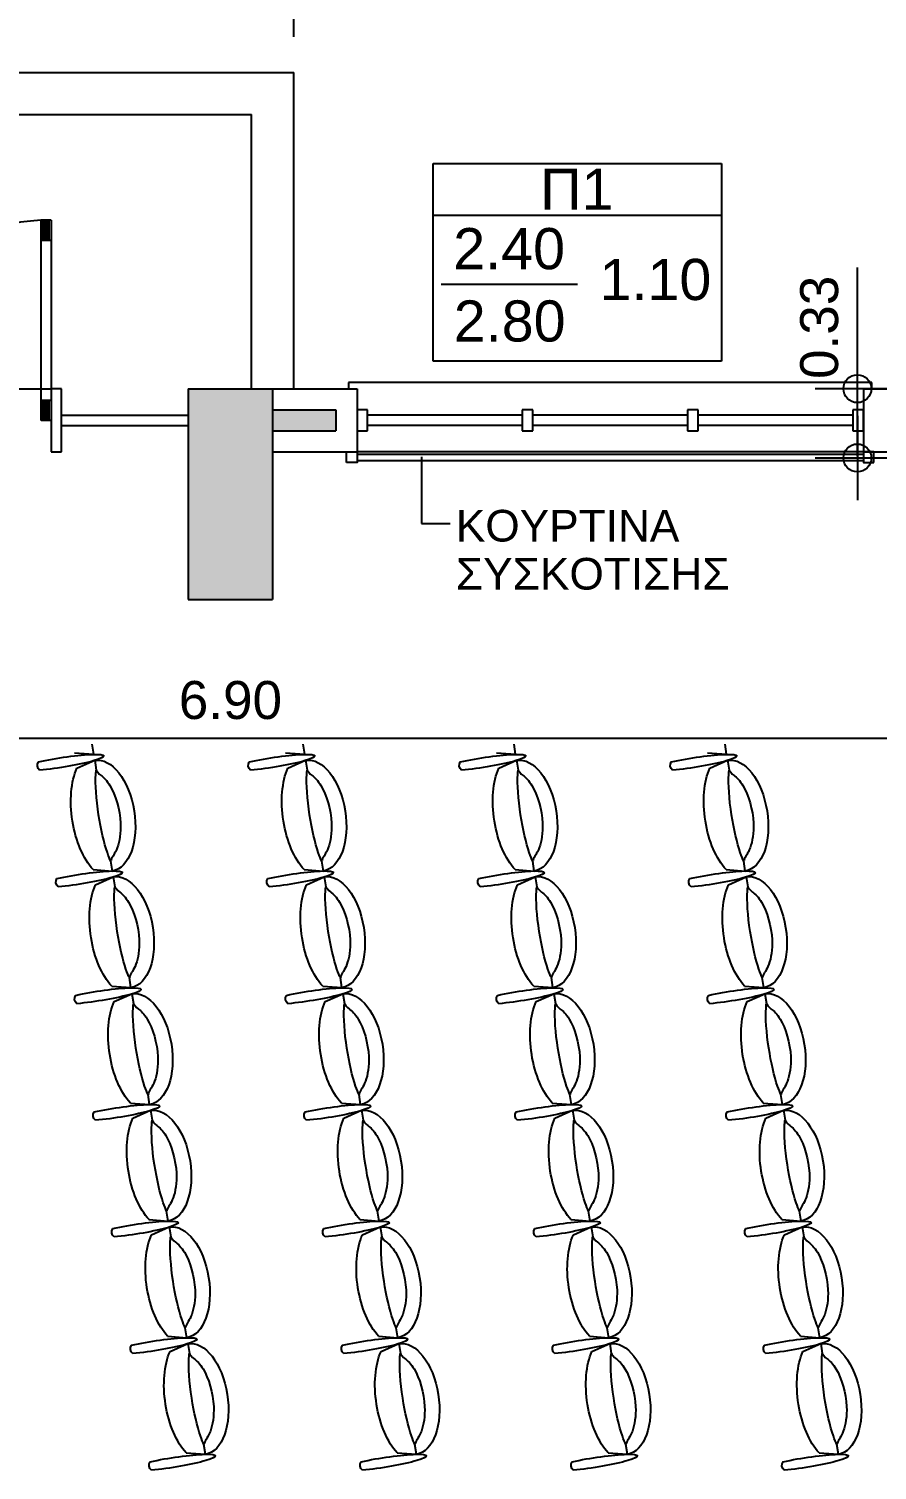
# Model space of a CAD drawing. Header units: metres. Extents: x -11 to 85, y -301 to 135.
# Drawn here: x 24.92 to 28.94, y 39.42 to 46.25 of the extents above; entities that cross this region are included whole.
import ezdxf

# ---------------------------------------------------------------- set-up
doc = ezdxf.new("R2010")
doc.units = ezdxf.units.M
doc.header["$LTSCALE"] = 0.036
doc.header["$PDMODE"] = 2
for name, color, linetype in [('arxitek corofos', 252, 'Continuous'), ('DIMBLK', 252, 'Continuous'), ('Epipla', 252, 'Continuous'), ('Parathira', 252, 'Continuous')]:
    doc.layers.add(name, color=color, linetype=linetype)
doc.styles.add('COMU-N', font='arial.ttf')
doc.styles.get("Standard").update_dxf_attribs({"font": 'arial.ttf'})
doc.dimstyles.new('CADWDOT', dxfattribs={"dimscale": 0.1, "dimtxt": 1.8, "dimasz": 0.08, "dimexe": 2, "dimexo": 0, "dimgap": 0.09, "dimtad": 0, "dimrnd": 0.001, "dimzin": 0, "dimdsep": 46, "dimtxsty": 'Standard', "dimblk1": 'ARTDIM', "dimblk2": 'ARTDIM', "dimsah": 1, "dimcen": 0.09, "dimdle": 0.05, "dimse1": 1, "dimse2": 1, "dimadec": 0, "dimazin": 0, "dimtfac": 1, "dimtmove": 0, "dimatfit": 3, "dimldrblk": 'ARTDIM', "dimfxl": 2, "dimtvp": 0.9999, "dimtolj": 1, "dimtzin": 0, "dimarcsym": 0})

# ---------------------------------------------------------------- blocks, each defined once
blk = doc.blocks.new('A$C52D13D70')
at = {"layer": 'Parathira'}
for p, q in [((-0.33, 0.04), (-0.33, -2.44)), ((-0.3, 0.04), (-0.33, 0.04)), ((-0.1, 0), (-0.2, 0)), ((-0.2, 0), (-0.2, -0.05)), ((-0.1, -0.05), (-0.1, 0)), ((0, 0), (0, -2.4)), ((-0.2, -0.05), (-0.1, -0.05)), ((-0.175, -0.05), (-0.175, -0.7833)), ((-0.125, -0.05), (-0.125, -0.7833)), ((-0.1, -0.7833), (-0.2, -0.7833)), ((-0.2, -0.7833), (-0.2, -0.8333)), ((-0.1, -0.8333), (-0.1, -0.7833)), ((-0.2, -0.8333), (-0.1, -0.8333)), ((-0.175, -0.8333), (-0.175, -1.5667)), ((-0.125, -0.8333), (-0.125, -1.5667)), ((-0.1, -1.5667), (-0.2, -1.5667)), ((-0.2, -1.5667), (-0.2, -1.6167)), ((-0.1, -1.6167), (-0.1, -1.5667)), ((-0.2, -1.6167), (-0.1, -1.6167)), ((-0.175, -1.6167), (-0.175, -2.35)), ((-0.125, -1.6167), (-0.125, -2.35)), ((-0.1, -2.35), (-0.2, -2.35)), ((-0.2, -2.35), (-0.2, -2.4)), ((-0.1, -2.4), (-0.1, -2.35)), ((-0.33, -2.44), (-0.3, -2.44)), ((-0.2, -2.4), (-0.1, -2.4))]:
    blk.add_line(p, q, dxfattribs=at)
blk = doc.blocks.new('ARTDIM')
at = {"layer": 'DIMBLK'}
for p, q in [((0, -24.9975), (0, 24.9975)), ((-24.9975, 0), (24.9975, 0))]:
    blk.add_line(p, q, dxfattribs=at)
blk.add_circle((0, 0), 8.25, dxfattribs=at)
blk = doc.blocks.new('*D418')
at = {"layer": 'arxitek corofos', "color": 0, "lineweight": -2}
blk.add_line((22.4317, 42.89), (29.3157, 42.89), dxfattribs=at)
at = {"layer": 'Defpoints', "color": 0, "transparency": 16777216}
for p in [(22.4237, 43.5474), (29.3237, 43.5474), (29.3237, 42.89)]:
    blk.add_point(p, dxfattribs=at)
at = {"layer": 'arxitek corofos', "color": 0, "lineweight": -2, "xscale": 0.008, "yscale": 0.008, "zscale": 0.008, "rotation": 180}
blk.add_blockref('ARTDIM', (22.4237, 42.89), dxfattribs=at)
at = {"layer": 'arxitek corofos', "color": 0, "lineweight": -2, "xscale": 0.008, "yscale": 0.008, "zscale": 0.008}
blk.add_blockref('ARTDIM', (29.3237, 42.89), dxfattribs=at)
at = {"layer": 'arxitek corofos', "color": 0, "insert": (25.8737, 43.07), "char_height": 0.18, "attachment_point": 5}
blk.add_mtext('\\A1;6.90', dxfattribs=at)
blk = doc.blocks.new('*D438')
at = {"layer": 'arxitek corofos', "color": 0, "lineweight": -2}
for p, q in [((28.8454, 44.5474), (28.8454, 45.1219)), ((28.8454, 44.2271), (28.8454, 44.5394))]:
    blk.add_line(p, q, dxfattribs=at)
at = {"layer": 'Defpoints', "color": 0, "transparency": 16777216}
for p in [(26.0737, 44.5474), (28.8454, 44.5474), (26.0737, 44.2191)]:
    blk.add_point(p, dxfattribs=at)
at = {"layer": 'arxitek corofos', "color": 0, "lineweight": -2, "xscale": 0.008, "yscale": 0.008, "zscale": 0.008}
for p, rotation in [((28.8454, 44.5474), 90), ((28.8454, 44.2191), 270)]:
    blk.add_blockref('ARTDIM', p, dxfattribs=dict(at, rotation=rotation))
at = {"layer": 'arxitek corofos', "color": 0, "insert": (28.6654, 44.8386), "char_height": 0.18, "attachment_point": 5, "rotation": 90}
blk.add_mtext('\\A1;0.33', dxfattribs=at)
blk = doc.blocks.new('A$C4C174ED7')
at = {"layer": 'Epipla'}
for p, q in [((5.6743, 3.0497), (5.7655, 3.0566)), ((5.7655, 3.0566), (5.758, 3.0092)), ((6.6743, 3.0497), (6.7655, 3.0566)), ((6.7655, 3.0566), (6.758, 3.0092)), ((7.6743, 3.0497), (7.7655, 3.0566)), ((7.7655, 3.0566), (7.758, 3.0092)), ((8.6743, 3.0497), (8.7655, 3.0566)), ((8.7655, 3.0566), (8.758, 3.0092)), ((5.5976, 2.569), (5.6817, 2.5313)), ((5.6817, 2.5313), (5.6892, 2.5782)), ((6.5976, 2.569), (6.6817, 2.5313)), ((6.6817, 2.5313), (6.6892, 2.5782)), ((7.5976, 2.569), (7.6817, 2.5313)), ((7.6817, 2.5313), (7.6892, 2.5782)), ((8.5976, 2.569), (8.6817, 2.5313)), ((8.6817, 2.5313), (8.6892, 2.5782)), ((5.5861, 2.4967), (5.6773, 2.5036)), ((5.6773, 2.5036), (5.6697, 2.4562)), ((6.5861, 2.4967), (6.6773, 2.5036)), ((6.6773, 2.5036), (6.6697, 2.4562)), ((7.5861, 2.4967), (7.6773, 2.5036)), ((7.6773, 2.5036), (7.6697, 2.4562)), ((8.5861, 2.4967), (8.6773, 2.5036)), ((8.6773, 2.5036), (8.6697, 2.4562)), ((5.5094, 2.016), (5.5935, 1.9783)), ((5.5935, 1.9783), (5.601, 2.0252)), ((6.5094, 2.016), (6.5935, 1.9783)), ((6.5935, 1.9783), (6.601, 2.0252)), ((7.5094, 2.016), (7.5935, 1.9783)), ((7.5935, 1.9783), (7.601, 2.0252)), ((8.5094, 2.016), (8.5935, 1.9783)), ((8.5935, 1.9783), (8.601, 2.0252)), ((5.4978, 1.9437), (5.5891, 1.9506)), ((5.5891, 1.9506), (5.5815, 1.9032)), ((6.4978, 1.9437), (6.5891, 1.9506)), ((6.5891, 1.9506), (6.5815, 1.9032)), ((7.4978, 1.9437), (7.5891, 1.9506)), ((7.5891, 1.9506), (7.5815, 1.9032)), ((8.4978, 1.9437), (8.5891, 1.9506)), ((8.5891, 1.9506), (8.5815, 1.9032)), ((5.4211, 1.463), (5.5053, 1.4253)), ((5.5053, 1.4253), (5.5127, 1.4722)), ((6.4211, 1.463), (6.5053, 1.4253)), ((6.5053, 1.4253), (6.5127, 1.4722)), ((7.4211, 1.463), (7.5053, 1.4253)), ((7.5053, 1.4253), (7.5127, 1.4722)), ((8.4211, 1.463), (8.5053, 1.4253)), ((8.5053, 1.4253), (8.5127, 1.4722)), ((5.4096, 1.3906), (5.5009, 1.3976)), ((5.5009, 1.3976), (5.4933, 1.3502)), ((6.4096, 1.3906), (6.5009, 1.3976)), ((6.5009, 1.3976), (6.4933, 1.3502)), ((7.4096, 1.3906), (7.5009, 1.3976)), ((7.5009, 1.3976), (7.4933, 1.3502)), ((8.4096, 1.3906), (8.5009, 1.3976)), ((8.5009, 1.3976), (8.4933, 1.3502)), ((5.3329, 0.91), (5.417, 0.8723)), ((5.417, 0.8723), (5.4245, 0.9192)), ((6.3329, 0.91), (6.417, 0.8723)), ((6.417, 0.8723), (6.4245, 0.9192)), ((7.3329, 0.91), (7.417, 0.8723)), ((7.417, 0.8723), (7.4245, 0.9192)), ((8.3329, 0.91), (8.417, 0.8723)), ((8.417, 0.8723), (8.4245, 0.9192)), ((5.3212, 0.8366), (5.4124, 0.8435)), ((5.4124, 0.8435), (5.4049, 0.7961)), ((6.3212, 0.8366), (6.4124, 0.8435)), ((6.4124, 0.8435), (6.4049, 0.7961)), ((7.3212, 0.8366), (7.4124, 0.8435)), ((7.4124, 0.8435), (7.4049, 0.7961)), ((8.3212, 0.8366), (8.4124, 0.8435)), ((8.4124, 0.8435), (8.4049, 0.7961)), ((5.2445, 0.3559), (5.3286, 0.3182)), ((5.3286, 0.3182), (5.3361, 0.3651)), ((6.2445, 0.3559), (6.3286, 0.3182)), ((6.3286, 0.3182), (6.3361, 0.3651)), ((7.2445, 0.3559), (7.3286, 0.3182)), ((7.3286, 0.3182), (7.3361, 0.3651)), ((8.2445, 0.3559), (8.3286, 0.3182)), ((8.3286, 0.3182), (8.3361, 0.3651)), ((5.233, 0.2836), (5.3242, 0.2905)), ((5.3242, 0.2905), (5.3166, 0.2431)), ((6.233, 0.2836), (6.3242, 0.2905)), ((6.3242, 0.2905), (6.3166, 0.2431)), ((7.233, 0.2836), (7.3242, 0.2905)), ((7.3242, 0.2905), (7.3166, 0.2431)), ((8.233, 0.2836), (8.3242, 0.2905)), ((8.3242, 0.2905), (8.3166, 0.2431)), ((5.1563, -0.1971), (5.2404, -0.2348)), ((5.2404, -0.2348), (5.2479, -0.1879)), ((6.1563, -0.1971), (6.2404, -0.2348)), ((6.2404, -0.2348), (6.2479, -0.1879)), ((7.1563, -0.1971), (7.2404, -0.2348)), ((7.2404, -0.2348), (7.2479, -0.1879)), ((8.1563, -0.1971), (8.2404, -0.2348)), ((8.2404, -0.2348), (8.2479, -0.1879)), ((5.1446, -0.2705), (5.2358, -0.2636)), ((5.2358, -0.2636), (5.2282, -0.311)), ((6.1446, -0.2705), (6.2358, -0.2636)), ((6.2358, -0.2636), (6.2282, -0.311)), ((7.1446, -0.2705), (7.2358, -0.2636)), ((7.2358, -0.2636), (7.2282, -0.311)), ((8.1446, -0.2705), (8.2358, -0.2636)), ((8.2358, -0.2636), (8.2282, -0.311))]:
    blk.add_line(p, q, dxfattribs=at)
for points in [[(5.5091, 3.1317, 0.397593), (5.503, 3.0922)], [(6.5091, 3.1317, 0.397593), (6.503, 3.0922)], [(7.5091, 3.1317, 0.397593), (7.503, 3.0922)], [(8.5091, 3.1317, 0.397593), (8.503, 3.0922)], [(5.4209, 2.5787, 0.397593), (5.4147, 2.5392)], [(6.4209, 2.5787, 0.397593), (6.4147, 2.5392)], [(7.4209, 2.5787, 0.397593), (7.4147, 2.5392)], [(8.4209, 2.5787, 0.397593), (8.4147, 2.5392)], [(5.3327, 2.0257, 0.397593), (5.3265, 1.9862)], [(6.3327, 2.0257, 0.397593), (6.3265, 1.9862)], [(7.3327, 2.0257, 0.397593), (7.3265, 1.9862)], [(8.3327, 2.0257, 0.397593), (8.3265, 1.9862)], [(5.2444, 1.4727, 0.397593), (5.2383, 1.4331)], [(6.2444, 1.4727, 0.397593), (6.2383, 1.4331)], [(7.2444, 1.4727, 0.397593), (7.2383, 1.4331)], [(8.2444, 1.4727, 0.397593), (8.2383, 1.4331)], [(5.1562, 0.9197, 0.397593), (5.15, 0.8801)], [(6.1562, 0.9197, 0.397593), (6.15, 0.8801)], [(7.1562, 0.9197, 0.397593), (7.15, 0.8801)], [(8.1562, 0.9197, 0.397593), (8.15, 0.8801)], [(5.0678, 0.3656, 0.397593), (5.0616, 0.326)], [(6.0678, 0.3656, 0.397593), (6.0616, 0.326)], [(7.0678, 0.3656, 0.397593), (7.0616, 0.326)], [(8.0678, 0.3656, 0.397593), (8.0616, 0.326)], [(4.9796, -0.1874, 0.397593), (4.9734, -0.227)], [(5.9796, -0.1874, 0.397593), (5.9734, -0.227)], [(6.9796, -0.1874, 0.397593), (6.9734, -0.227)], [(7.9796, -0.1874, 0.397593), (7.9734, -0.227)]]:
    blk.add_lwpolyline(points, format="xyb", dxfattribs=at)
for centre, major_axis, ratio, start_param, end_param in [((5.6101, 3.0956), (-0.2028, 0.0318), 0.113529, 1.031877, 5.251545), ((6.6101, 3.0956), (-0.2028, 0.0318), 0.113529, 1.031877, 5.251545), ((7.6101, 3.0956), (-0.2028, 0.0318), 0.113529, 1.031877, 5.251545), ((8.6101, 3.0956), (-0.2028, 0.0318), 0.113529, 1.031877, 5.251545), ((5.7236, 2.794), (0.0463, 0.2995), 0.493003, 0.628379, 2.49343), ((5.7236, 2.794), (0.0419, 0.2627), 0.552275, 3.141593, 6.283185), ((6.7236, 2.794), (0.0463, 0.2995), 0.493003, 0.628379, 2.49343), ((6.7236, 2.794), (0.0419, 0.2627), 0.552275, 3.141593, 6.283185), ((7.7236, 2.794), (0.0463, 0.2995), 0.493003, 0.628379, 2.49343), ((7.7236, 2.794), (0.0419, 0.2627), 0.552275, 3.141593, 6.283185), ((8.7236, 2.794), (0.0463, 0.2995), 0.493003, 0.628379, 2.49343), ((8.7236, 2.794), (0.0419, 0.2627), 0.552275, 3.141593, 6.283185), ((5.5219, 2.5426), (-0.2028, 0.0318), 0.113529, 1.031877, 5.251545), ((6.5219, 2.5426), (-0.2028, 0.0318), 0.113529, 1.031877, 5.251545), ((7.5219, 2.5426), (-0.2028, 0.0318), 0.113529, 1.031877, 5.251545), ((8.5219, 2.5426), (-0.2028, 0.0318), 0.113529, 1.031877, 5.251545), ((5.6354, 2.241), (0.0463, 0.2995), 0.493003, 0.628379, 2.49343), ((5.6354, 2.241), (0.0419, 0.2627), 0.552275, 3.141593, 6.283185), ((6.6354, 2.241), (0.0463, 0.2995), 0.493003, 0.628379, 2.49343), ((6.6354, 2.241), (0.0419, 0.2627), 0.552275, 3.141593, 6.283185), ((7.6354, 2.241), (0.0463, 0.2995), 0.493003, 0.628379, 2.49343), ((7.6354, 2.241), (0.0419, 0.2627), 0.552275, 3.141593, 6.283185), ((8.6354, 2.241), (0.0463, 0.2995), 0.493003, 0.628379, 2.49343), ((8.6354, 2.241), (0.0419, 0.2627), 0.552275, 3.141593, 6.283185), ((5.4337, 1.9896), (-0.2028, 0.0318), 0.113529, 1.031877, 5.251545), ((6.4337, 1.9896), (-0.2028, 0.0318), 0.113529, 1.031877, 5.251545), ((7.4337, 1.9896), (-0.2028, 0.0318), 0.113529, 1.031877, 5.251545), ((8.4337, 1.9896), (-0.2028, 0.0318), 0.113529, 1.031877, 5.251545), ((5.5472, 1.6879), (0.0463, 0.2995), 0.493003, 0.628379, 2.49343), ((5.5472, 1.6879), (0.0419, 0.2627), 0.552275, 3.141593, 6.283185), ((6.5472, 1.6879), (0.0463, 0.2995), 0.493003, 0.628379, 2.49343), ((6.5472, 1.6879), (0.0419, 0.2627), 0.552275, 3.141593, 6.283185), ((7.5472, 1.6879), (0.0463, 0.2995), 0.493003, 0.628379, 2.49343), ((7.5472, 1.6879), (0.0419, 0.2627), 0.552275, 3.141593, 6.283185), ((8.5472, 1.6879), (0.0463, 0.2995), 0.493003, 0.628379, 2.49343), ((8.5472, 1.6879), (0.0419, 0.2627), 0.552275, 3.141593, 6.283185), ((5.3454, 1.4366), (-0.2028, 0.0318), 0.113529, 1.031877, 5.251545), ((6.3454, 1.4366), (-0.2028, 0.0318), 0.113529, 1.031877, 5.251545), ((7.3454, 1.4366), (-0.2028, 0.0318), 0.113529, 1.031877, 5.251545), ((8.3454, 1.4366), (-0.2028, 0.0318), 0.113529, 1.031877, 5.251545), ((5.4589, 1.1349), (0.0463, 0.2995), 0.493003, 0.628379, 2.49343), ((5.4589, 1.1349), (0.0419, 0.2627), 0.552275, 3.141593, 6.283185), ((6.4589, 1.1349), (0.0463, 0.2995), 0.493003, 0.628379, 2.49343), ((6.4589, 1.1349), (0.0419, 0.2627), 0.552275, 3.141593, 6.283185), ((7.4589, 1.1349), (0.0463, 0.2995), 0.493003, 0.628379, 2.49343), ((7.4589, 1.1349), (0.0419, 0.2627), 0.552275, 3.141593, 6.283185), ((8.4589, 1.1349), (0.0463, 0.2995), 0.493003, 0.628379, 2.49343), ((8.4589, 1.1349), (0.0419, 0.2627), 0.552275, 3.141593, 6.283185), ((5.2572, 0.8836), (-0.2028, 0.0318), 0.113529, 1.031877, 5.251545), ((6.2572, 0.8836), (-0.2028, 0.0318), 0.113529, 1.031877, 5.251545), ((7.2572, 0.8836), (-0.2028, 0.0318), 0.113529, 1.031877, 5.251545), ((8.2572, 0.8836), (-0.2028, 0.0318), 0.113529, 1.031877, 5.251545), ((5.3705, 0.5809), (0.0463, 0.2995), 0.493003, 0.628379, 2.49343), ((5.3705, 0.5809), (0.0419, 0.2627), 0.552275, 3.141593, 6.283185), ((6.3705, 0.5809), (0.0463, 0.2995), 0.493003, 0.628379, 2.49343), ((6.3705, 0.5809), (0.0419, 0.2627), 0.552275, 3.141593, 6.283185), ((7.3705, 0.5809), (0.0463, 0.2995), 0.493003, 0.628379, 2.49343), ((7.3705, 0.5809), (0.0419, 0.2627), 0.552275, 3.141593, 6.283185), ((8.3705, 0.5809), (0.0463, 0.2995), 0.493003, 0.628379, 2.49343), ((8.3705, 0.5809), (0.0419, 0.2627), 0.552275, 3.141593, 6.283185), ((5.1688, 0.3295), (-0.2028, 0.0318), 0.113529, 1.031877, 5.251545), ((6.1688, 0.3295), (-0.2028, 0.0318), 0.113529, 1.031877, 5.251545), ((7.1688, 0.3295), (-0.2028, 0.0318), 0.113529, 1.031877, 5.251545), ((8.1688, 0.3295), (-0.2028, 0.0318), 0.113529, 1.031877, 5.251545), ((5.2823, 0.0278), (0.0463, 0.2995), 0.493003, 0.628379, 2.49343), ((5.2823, 0.0278), (0.0419, 0.2627), 0.552275, 3.141593, 6.283185), ((6.2823, 0.0278), (0.0463, 0.2995), 0.493003, 0.628379, 2.49343), ((6.2823, 0.0278), (0.0419, 0.2627), 0.552275, 3.141593, 6.283185), ((7.2823, 0.0278), (0.0463, 0.2995), 0.493003, 0.628379, 2.49343), ((7.2823, 0.0278), (0.0419, 0.2627), 0.552275, 3.141593, 6.283185), ((8.2823, 0.0278), (0.0463, 0.2995), 0.493003, 0.628379, 2.49343), ((8.2823, 0.0278), (0.0419, 0.2627), 0.552275, 3.141593, 6.283185), ((5.0806, -0.2235), (-0.2028, 0.0318), 0.113529, 1.031877, 5.251545), ((6.0806, -0.2235), (-0.2028, 0.0318), 0.113529, 1.031877, 5.251545), ((7.0806, -0.2235), (-0.2028, 0.0318), 0.113529, 1.031877, 5.251545), ((8.0806, -0.2235), (-0.2028, 0.0318), 0.113529, 1.031877, 5.251545)]:
    blk.add_ellipse(centre, major_axis=major_axis, ratio=ratio, start_param=start_param, end_param=end_param, dxfattribs=at)
for points, knots in [([(5.758, 3.0092), (5.7534, 3.0001), (5.7475, 2.9863), (5.7265, 2.9247), (5.7108, 2.8576), (5.689, 2.7162), (5.6843, 2.6421), (5.6876, 2.5911), (5.6884, 2.5841), (5.6893, 2.5786)], [0.506584, 0.506584, 0.506584, 0.506584, 0.805592, 0.805592, 1.599086, 1.599086, 2.473163, 2.473163, 2.635992, 2.635992, 2.635992, 2.635992]), ([(5.6893, 2.5786), (5.6893, 2.5786), (5.7003, 2.5961), (5.724, 2.6118), (5.7398, 2.628), (5.7807, 2.6953), (5.8013, 2.7658), (5.8065, 2.8749), (5.7994, 2.9171), (5.778, 2.9756), (5.7659, 2.9858), (5.758, 3.0092), (5.758, 3.0092), (5.758, 3.0092)], [3.141593, 3.141593, 3.141593, 3.141593, 3.601272, 3.601272, 4.06095, 4.06095, 4.924473, 4.924473, 5.526258, 5.526258, 6.140896, 6.140896, 6.283185, 6.283185, 6.283185, 6.283185]), ([(6.758, 3.0092), (6.7534, 3.0001), (6.7475, 2.9863), (6.7265, 2.9247), (6.7108, 2.8576), (6.689, 2.7162), (6.6843, 2.6421), (6.6876, 2.5911), (6.6884, 2.5841), (6.6893, 2.5786)], [0.506584, 0.506584, 0.506584, 0.506584, 0.805592, 0.805592, 1.599086, 1.599086, 2.473163, 2.473163, 2.635992, 2.635992, 2.635992, 2.635992]), ([(6.6893, 2.5786), (6.6893, 2.5786), (6.7003, 2.5961), (6.724, 2.6118), (6.7398, 2.628), (6.7807, 2.6953), (6.8013, 2.7658), (6.8065, 2.8749), (6.7994, 2.9171), (6.778, 2.9756), (6.7659, 2.9858), (6.758, 3.0092), (6.758, 3.0092), (6.758, 3.0092)], [3.141593, 3.141593, 3.141593, 3.141593, 3.601272, 3.601272, 4.06095, 4.06095, 4.924473, 4.924473, 5.526258, 5.526258, 6.140896, 6.140896, 6.283185, 6.283185, 6.283185, 6.283185]), ([(7.758, 3.0092), (7.7534, 3.0001), (7.7475, 2.9863), (7.7265, 2.9247), (7.7108, 2.8576), (7.689, 2.7162), (7.6843, 2.6421), (7.6876, 2.5911), (7.6884, 2.5841), (7.6893, 2.5786)], [0.506584, 0.506584, 0.506584, 0.506584, 0.805592, 0.805592, 1.599086, 1.599086, 2.473163, 2.473163, 2.635992, 2.635992, 2.635992, 2.635992]), ([(7.6893, 2.5786), (7.6893, 2.5786), (7.7003, 2.5961), (7.724, 2.6118), (7.7398, 2.628), (7.7807, 2.6953), (7.8013, 2.7658), (7.8065, 2.8749), (7.7994, 2.9171), (7.778, 2.9756), (7.7659, 2.9858), (7.758, 3.0092), (7.758, 3.0092), (7.758, 3.0092)], [3.141593, 3.141593, 3.141593, 3.141593, 3.601272, 3.601272, 4.06095, 4.06095, 4.924473, 4.924473, 5.526258, 5.526258, 6.140896, 6.140896, 6.283185, 6.283185, 6.283185, 6.283185]), ([(8.758, 3.0092), (8.7534, 3.0001), (8.7475, 2.9863), (8.7265, 2.9247), (8.7108, 2.8576), (8.689, 2.7162), (8.6843, 2.6421), (8.6876, 2.5911), (8.6884, 2.5841), (8.6893, 2.5786)], [0.506584, 0.506584, 0.506584, 0.506584, 0.805592, 0.805592, 1.599086, 1.599086, 2.473163, 2.473163, 2.635992, 2.635992, 2.635992, 2.635992]), ([(8.6893, 2.5786), (8.6893, 2.5786), (8.7003, 2.5961), (8.724, 2.6118), (8.7398, 2.628), (8.7807, 2.6953), (8.8013, 2.7658), (8.8065, 2.8749), (8.7994, 2.9171), (8.778, 2.9756), (8.7659, 2.9858), (8.758, 3.0092), (8.758, 3.0092), (8.758, 3.0092)], [3.141593, 3.141593, 3.141593, 3.141593, 3.601272, 3.601272, 4.06095, 4.06095, 4.924473, 4.924473, 5.526258, 5.526258, 6.140896, 6.140896, 6.283185, 6.283185, 6.283185, 6.283185]), ([(5.6697, 2.4562), (5.6652, 2.4471), (5.6593, 2.4333), (5.6382, 2.3717), (5.6225, 2.3046), (5.6007, 2.1632), (5.596, 2.0891), (5.5994, 2.0381), (5.6002, 2.0311), (5.6011, 2.0256)], [0.506584, 0.506584, 0.506584, 0.506584, 0.805592, 0.805592, 1.599086, 1.599086, 2.473163, 2.473163, 2.635992, 2.635992, 2.635992, 2.635992]), ([(5.6011, 2.0256), (5.6011, 2.0256), (5.6121, 2.0431), (5.6357, 2.0588), (5.6516, 2.075), (5.6925, 2.1422), (5.7131, 2.2128), (5.7183, 2.3219), (5.7111, 2.364), (5.6897, 2.4226), (5.6777, 2.4328), (5.6697, 2.4562), (5.6697, 2.4562), (5.6697, 2.4562)], [3.141593, 3.141593, 3.141593, 3.141593, 3.601272, 3.601272, 4.06095, 4.06095, 4.924473, 4.924473, 5.526258, 5.526258, 6.140896, 6.140896, 6.283185, 6.283185, 6.283185, 6.283185]), ([(6.6697, 2.4562), (6.6652, 2.4471), (6.6593, 2.4333), (6.6382, 2.3717), (6.6225, 2.3046), (6.6007, 2.1632), (6.596, 2.0891), (6.5994, 2.0381), (6.6002, 2.0311), (6.6011, 2.0256)], [0.506584, 0.506584, 0.506584, 0.506584, 0.805592, 0.805592, 1.599086, 1.599086, 2.473163, 2.473163, 2.635992, 2.635992, 2.635992, 2.635992]), ([(6.6011, 2.0256), (6.6011, 2.0256), (6.6121, 2.0431), (6.6357, 2.0588), (6.6516, 2.075), (6.6925, 2.1422), (6.7131, 2.2128), (6.7183, 2.3219), (6.7111, 2.364), (6.6897, 2.4226), (6.6777, 2.4328), (6.6697, 2.4562), (6.6697, 2.4562), (6.6697, 2.4562)], [3.141593, 3.141593, 3.141593, 3.141593, 3.601272, 3.601272, 4.06095, 4.06095, 4.924473, 4.924473, 5.526258, 5.526258, 6.140896, 6.140896, 6.283185, 6.283185, 6.283185, 6.283185]), ([(7.6697, 2.4562), (7.6652, 2.4471), (7.6593, 2.4333), (7.6382, 2.3717), (7.6225, 2.3046), (7.6007, 2.1632), (7.596, 2.0891), (7.5994, 2.0381), (7.6002, 2.0311), (7.6011, 2.0256)], [0.506584, 0.506584, 0.506584, 0.506584, 0.805592, 0.805592, 1.599086, 1.599086, 2.473163, 2.473163, 2.635992, 2.635992, 2.635992, 2.635992]), ([(7.6011, 2.0256), (7.6011, 2.0256), (7.6121, 2.0431), (7.6357, 2.0588), (7.6516, 2.075), (7.6925, 2.1422), (7.7131, 2.2128), (7.7183, 2.3219), (7.7111, 2.364), (7.6897, 2.4226), (7.6777, 2.4328), (7.6697, 2.4562), (7.6697, 2.4562), (7.6697, 2.4562)], [3.141593, 3.141593, 3.141593, 3.141593, 3.601272, 3.601272, 4.06095, 4.06095, 4.924473, 4.924473, 5.526258, 5.526258, 6.140896, 6.140896, 6.283185, 6.283185, 6.283185, 6.283185]), ([(8.6697, 2.4562), (8.6652, 2.4471), (8.6593, 2.4333), (8.6382, 2.3717), (8.6225, 2.3046), (8.6007, 2.1632), (8.596, 2.0891), (8.5994, 2.0381), (8.6002, 2.0311), (8.6011, 2.0256)], [0.506584, 0.506584, 0.506584, 0.506584, 0.805592, 0.805592, 1.599086, 1.599086, 2.473163, 2.473163, 2.635992, 2.635992, 2.635992, 2.635992]), ([(8.6011, 2.0256), (8.6011, 2.0256), (8.6121, 2.0431), (8.6357, 2.0588), (8.6516, 2.075), (8.6925, 2.1422), (8.7131, 2.2128), (8.7183, 2.3219), (8.7111, 2.364), (8.6897, 2.4226), (8.6777, 2.4328), (8.6697, 2.4562), (8.6697, 2.4562), (8.6697, 2.4562)], [3.141593, 3.141593, 3.141593, 3.141593, 3.601272, 3.601272, 4.06095, 4.06095, 4.924473, 4.924473, 5.526258, 5.526258, 6.140896, 6.140896, 6.283185, 6.283185, 6.283185, 6.283185]), ([(5.5815, 1.9032), (5.5769, 1.8941), (5.5711, 1.8803), (5.55, 1.8187), (5.5343, 1.7516), (5.5125, 1.6102), (5.5078, 1.5361), (5.5112, 1.4851), (5.512, 1.4781), (5.5128, 1.4726)], [0.506584, 0.506584, 0.506584, 0.506584, 0.805592, 0.805592, 1.599086, 1.599086, 2.473163, 2.473163, 2.635992, 2.635992, 2.635992, 2.635992]), ([(5.5128, 1.4726), (5.5128, 1.4726), (5.5239, 1.4901), (5.5475, 1.5058), (5.5634, 1.5219), (5.6042, 1.5892), (5.6249, 1.6598), (5.6301, 1.7689), (5.6229, 1.811), (5.6015, 1.8696), (5.5894, 1.8798), (5.5815, 1.9032), (5.5815, 1.9032), (5.5815, 1.9032)], [3.141593, 3.141593, 3.141593, 3.141593, 3.601272, 3.601272, 4.06095, 4.06095, 4.924473, 4.924473, 5.526258, 5.526258, 6.140896, 6.140896, 6.283185, 6.283185, 6.283185, 6.283185]), ([(6.5815, 1.9032), (6.5769, 1.8941), (6.5711, 1.8803), (6.55, 1.8187), (6.5343, 1.7516), (6.5125, 1.6102), (6.5078, 1.5361), (6.5112, 1.4851), (6.512, 1.4781), (6.5128, 1.4726)], [0.506584, 0.506584, 0.506584, 0.506584, 0.805592, 0.805592, 1.599086, 1.599086, 2.473163, 2.473163, 2.635992, 2.635992, 2.635992, 2.635992]), ([(6.5128, 1.4726), (6.5128, 1.4726), (6.5239, 1.4901), (6.5475, 1.5058), (6.5634, 1.5219), (6.6042, 1.5892), (6.6249, 1.6598), (6.6301, 1.7689), (6.6229, 1.811), (6.6015, 1.8696), (6.5894, 1.8798), (6.5815, 1.9032), (6.5815, 1.9032), (6.5815, 1.9032)], [3.141593, 3.141593, 3.141593, 3.141593, 3.601272, 3.601272, 4.06095, 4.06095, 4.924473, 4.924473, 5.526258, 5.526258, 6.140896, 6.140896, 6.283185, 6.283185, 6.283185, 6.283185]), ([(7.5815, 1.9032), (7.5769, 1.8941), (7.5711, 1.8803), (7.55, 1.8187), (7.5343, 1.7516), (7.5125, 1.6102), (7.5078, 1.5361), (7.5112, 1.4851), (7.512, 1.4781), (7.5128, 1.4726)], [0.506584, 0.506584, 0.506584, 0.506584, 0.805592, 0.805592, 1.599086, 1.599086, 2.473163, 2.473163, 2.635992, 2.635992, 2.635992, 2.635992]), ([(7.5128, 1.4726), (7.5128, 1.4726), (7.5239, 1.4901), (7.5475, 1.5058), (7.5634, 1.5219), (7.6042, 1.5892), (7.6249, 1.6598), (7.6301, 1.7689), (7.6229, 1.811), (7.6015, 1.8696), (7.5894, 1.8798), (7.5815, 1.9032), (7.5815, 1.9032), (7.5815, 1.9032)], [3.141593, 3.141593, 3.141593, 3.141593, 3.601272, 3.601272, 4.06095, 4.06095, 4.924473, 4.924473, 5.526258, 5.526258, 6.140896, 6.140896, 6.283185, 6.283185, 6.283185, 6.283185]), ([(8.5815, 1.9032), (8.5769, 1.8941), (8.5711, 1.8803), (8.55, 1.8187), (8.5343, 1.7516), (8.5125, 1.6102), (8.5078, 1.5361), (8.5112, 1.4851), (8.512, 1.4781), (8.5128, 1.4726)], [0.506584, 0.506584, 0.506584, 0.506584, 0.805592, 0.805592, 1.599086, 1.599086, 2.473163, 2.473163, 2.635992, 2.635992, 2.635992, 2.635992]), ([(8.5128, 1.4726), (8.5128, 1.4726), (8.5239, 1.4901), (8.5475, 1.5058), (8.5634, 1.5219), (8.6042, 1.5892), (8.6249, 1.6598), (8.6301, 1.7689), (8.6229, 1.811), (8.6015, 1.8696), (8.5894, 1.8798), (8.5815, 1.9032), (8.5815, 1.9032), (8.5815, 1.9032)], [3.141593, 3.141593, 3.141593, 3.141593, 3.601272, 3.601272, 4.06095, 4.06095, 4.924473, 4.924473, 5.526258, 5.526258, 6.140896, 6.140896, 6.283185, 6.283185, 6.283185, 6.283185]), ([(5.4933, 1.3502), (5.4887, 1.3411), (5.4828, 1.3273), (5.4618, 1.2657), (5.4461, 1.1985), (5.4243, 1.0572), (5.4196, 0.9831), (5.4229, 0.9321), (5.4237, 0.9251), (5.4246, 0.9196)], [0.506584, 0.506584, 0.506584, 0.506584, 0.805592, 0.805592, 1.599086, 1.599086, 2.473163, 2.473163, 2.635992, 2.635992, 2.635992, 2.635992]), ([(5.4246, 0.9196), (5.4246, 0.9196), (5.4356, 0.937), (5.4593, 0.9528), (5.4751, 0.9689), (5.516, 1.0362), (5.5366, 1.1068), (5.5418, 1.2159), (5.5347, 1.258), (5.5133, 1.3166), (5.5012, 1.3268), (5.4933, 1.3502), (5.4933, 1.3502), (5.4933, 1.3502)], [3.141593, 3.141593, 3.141593, 3.141593, 3.601272, 3.601272, 4.06095, 4.06095, 4.924473, 4.924473, 5.526258, 5.526258, 6.140896, 6.140896, 6.283185, 6.283185, 6.283185, 6.283185]), ([(6.4933, 1.3502), (6.4887, 1.3411), (6.4828, 1.3273), (6.4618, 1.2657), (6.4461, 1.1985), (6.4243, 1.0572), (6.4196, 0.9831), (6.4229, 0.9321), (6.4237, 0.9251), (6.4246, 0.9196)], [0.506584, 0.506584, 0.506584, 0.506584, 0.805592, 0.805592, 1.599086, 1.599086, 2.473163, 2.473163, 2.635992, 2.635992, 2.635992, 2.635992]), ([(6.4246, 0.9196), (6.4246, 0.9196), (6.4356, 0.937), (6.4593, 0.9528), (6.4751, 0.9689), (6.516, 1.0362), (6.5366, 1.1068), (6.5418, 1.2159), (6.5347, 1.258), (6.5133, 1.3166), (6.5012, 1.3268), (6.4933, 1.3502), (6.4933, 1.3502), (6.4933, 1.3502)], [3.141593, 3.141593, 3.141593, 3.141593, 3.601272, 3.601272, 4.06095, 4.06095, 4.924473, 4.924473, 5.526258, 5.526258, 6.140896, 6.140896, 6.283185, 6.283185, 6.283185, 6.283185]), ([(7.4933, 1.3502), (7.4887, 1.3411), (7.4828, 1.3273), (7.4618, 1.2657), (7.4461, 1.1985), (7.4243, 1.0572), (7.4196, 0.9831), (7.4229, 0.9321), (7.4237, 0.9251), (7.4246, 0.9196)], [0.506584, 0.506584, 0.506584, 0.506584, 0.805592, 0.805592, 1.599086, 1.599086, 2.473163, 2.473163, 2.635992, 2.635992, 2.635992, 2.635992]), ([(7.4246, 0.9196), (7.4246, 0.9196), (7.4356, 0.937), (7.4593, 0.9528), (7.4751, 0.9689), (7.516, 1.0362), (7.5366, 1.1068), (7.5418, 1.2159), (7.5347, 1.258), (7.5133, 1.3166), (7.5012, 1.3268), (7.4933, 1.3502), (7.4933, 1.3502), (7.4933, 1.3502)], [3.141593, 3.141593, 3.141593, 3.141593, 3.601272, 3.601272, 4.06095, 4.06095, 4.924473, 4.924473, 5.526258, 5.526258, 6.140896, 6.140896, 6.283185, 6.283185, 6.283185, 6.283185]), ([(8.4933, 1.3502), (8.4887, 1.3411), (8.4828, 1.3273), (8.4618, 1.2657), (8.4461, 1.1985), (8.4243, 1.0572), (8.4196, 0.9831), (8.4229, 0.9321), (8.4237, 0.9251), (8.4246, 0.9196)], [0.506584, 0.506584, 0.506584, 0.506584, 0.805592, 0.805592, 1.599086, 1.599086, 2.473163, 2.473163, 2.635992, 2.635992, 2.635992, 2.635992]), ([(8.4246, 0.9196), (8.4246, 0.9196), (8.4356, 0.937), (8.4593, 0.9528), (8.4751, 0.9689), (8.516, 1.0362), (8.5366, 1.1068), (8.5418, 1.2159), (8.5347, 1.258), (8.5133, 1.3166), (8.5012, 1.3268), (8.4933, 1.3502), (8.4933, 1.3502), (8.4933, 1.3502)], [3.141593, 3.141593, 3.141593, 3.141593, 3.601272, 3.601272, 4.06095, 4.06095, 4.924473, 4.924473, 5.526258, 5.526258, 6.140896, 6.140896, 6.283185, 6.283185, 6.283185, 6.283185]), ([(5.4049, 0.7961), (5.4003, 0.787), (5.3944, 0.7732), (5.3734, 0.7116), (5.3577, 0.6445), (5.3359, 0.5031), (5.3312, 0.429), (5.3345, 0.378), (5.3353, 0.371), (5.3362, 0.3655)], [0.506584, 0.506584, 0.506584, 0.506584, 0.805592, 0.805592, 1.599086, 1.599086, 2.473163, 2.473163, 2.635992, 2.635992, 2.635992, 2.635992]), ([(5.3362, 0.3655), (5.3362, 0.3655), (5.3472, 0.383), (5.3709, 0.3987), (5.3867, 0.4149), (5.4276, 0.4821), (5.4482, 0.5527), (5.4534, 0.6618), (5.4463, 0.7039), (5.4249, 0.7625), (5.4128, 0.7727), (5.4049, 0.7961), (5.4049, 0.7961), (5.4049, 0.7961)], [3.141593, 3.141593, 3.141593, 3.141593, 3.601272, 3.601272, 4.06095, 4.06095, 4.924473, 4.924473, 5.526258, 5.526258, 6.140896, 6.140896, 6.283185, 6.283185, 6.283185, 6.283185]), ([(6.4049, 0.7961), (6.4003, 0.787), (6.3944, 0.7732), (6.3734, 0.7116), (6.3577, 0.6445), (6.3359, 0.5031), (6.3312, 0.429), (6.3345, 0.378), (6.3353, 0.371), (6.3362, 0.3655)], [0.506584, 0.506584, 0.506584, 0.506584, 0.805592, 0.805592, 1.599086, 1.599086, 2.473163, 2.473163, 2.635992, 2.635992, 2.635992, 2.635992]), ([(6.3362, 0.3655), (6.3362, 0.3655), (6.3472, 0.383), (6.3709, 0.3987), (6.3867, 0.4149), (6.4276, 0.4821), (6.4482, 0.5527), (6.4534, 0.6618), (6.4463, 0.7039), (6.4249, 0.7625), (6.4128, 0.7727), (6.4049, 0.7961), (6.4049, 0.7961), (6.4049, 0.7961)], [3.141593, 3.141593, 3.141593, 3.141593, 3.601272, 3.601272, 4.06095, 4.06095, 4.924473, 4.924473, 5.526258, 5.526258, 6.140896, 6.140896, 6.283185, 6.283185, 6.283185, 6.283185]), ([(7.4049, 0.7961), (7.4003, 0.787), (7.3944, 0.7732), (7.3734, 0.7116), (7.3577, 0.6445), (7.3359, 0.5031), (7.3312, 0.429), (7.3345, 0.378), (7.3353, 0.371), (7.3362, 0.3655)], [0.506584, 0.506584, 0.506584, 0.506584, 0.805592, 0.805592, 1.599086, 1.599086, 2.473163, 2.473163, 2.635992, 2.635992, 2.635992, 2.635992]), ([(7.3362, 0.3655), (7.3362, 0.3655), (7.3472, 0.383), (7.3709, 0.3987), (7.3867, 0.4149), (7.4276, 0.4821), (7.4482, 0.5527), (7.4534, 0.6618), (7.4463, 0.7039), (7.4249, 0.7625), (7.4128, 0.7727), (7.4049, 0.7961), (7.4049, 0.7961), (7.4049, 0.7961)], [3.141593, 3.141593, 3.141593, 3.141593, 3.601272, 3.601272, 4.06095, 4.06095, 4.924473, 4.924473, 5.526258, 5.526258, 6.140896, 6.140896, 6.283185, 6.283185, 6.283185, 6.283185]), ([(8.4049, 0.7961), (8.4003, 0.787), (8.3944, 0.7732), (8.3734, 0.7116), (8.3577, 0.6445), (8.3359, 0.5031), (8.3312, 0.429), (8.3345, 0.378), (8.3353, 0.371), (8.3362, 0.3655)], [0.506584, 0.506584, 0.506584, 0.506584, 0.805592, 0.805592, 1.599086, 1.599086, 2.473163, 2.473163, 2.635992, 2.635992, 2.635992, 2.635992]), ([(8.3362, 0.3655), (8.3362, 0.3655), (8.3472, 0.383), (8.3709, 0.3987), (8.3867, 0.4149), (8.4276, 0.4821), (8.4482, 0.5527), (8.4534, 0.6618), (8.4463, 0.7039), (8.4249, 0.7625), (8.4128, 0.7727), (8.4049, 0.7961), (8.4049, 0.7961), (8.4049, 0.7961)], [3.141593, 3.141593, 3.141593, 3.141593, 3.601272, 3.601272, 4.06095, 4.06095, 4.924473, 4.924473, 5.526258, 5.526258, 6.140896, 6.140896, 6.283185, 6.283185, 6.283185, 6.283185]), ([(5.3166, 0.2431), (5.3121, 0.234), (5.3062, 0.2202), (5.2852, 0.1586), (5.2694, 0.0914), (5.2476, -0.0499), (5.2429, -0.124), (5.2463, -0.175), (5.2471, -0.182), (5.248, -0.1875)], [0.506584, 0.506584, 0.506584, 0.506584, 0.805592, 0.805592, 1.599086, 1.599086, 2.473163, 2.473163, 2.635992, 2.635992, 2.635992, 2.635992]), ([(5.248, -0.1875), (5.248, -0.1875), (5.259, -0.17), (5.2826, -0.1543), (5.2985, -0.1382), (5.3394, -0.0709), (5.36, -0.0003), (5.3652, 0.1088), (5.358, 0.1509), (5.3366, 0.2095), (5.3246, 0.2197), (5.3166, 0.2431), (5.3166, 0.2431), (5.3166, 0.2431)], [3.141593, 3.141593, 3.141593, 3.141593, 3.601272, 3.601272, 4.06095, 4.06095, 4.924473, 4.924473, 5.526258, 5.526258, 6.140896, 6.140896, 6.283185, 6.283185, 6.283185, 6.283185]), ([(6.3166, 0.2431), (6.3121, 0.234), (6.3062, 0.2202), (6.2852, 0.1586), (6.2694, 0.0914), (6.2476, -0.0499), (6.2429, -0.124), (6.2463, -0.175), (6.2471, -0.182), (6.248, -0.1875)], [0.506584, 0.506584, 0.506584, 0.506584, 0.805592, 0.805592, 1.599086, 1.599086, 2.473163, 2.473163, 2.635992, 2.635992, 2.635992, 2.635992]), ([(6.248, -0.1875), (6.248, -0.1875), (6.259, -0.17), (6.2826, -0.1543), (6.2985, -0.1382), (6.3394, -0.0709), (6.36, -0.0003), (6.3652, 0.1088), (6.358, 0.1509), (6.3366, 0.2095), (6.3246, 0.2197), (6.3166, 0.2431), (6.3166, 0.2431), (6.3166, 0.2431)], [3.141593, 3.141593, 3.141593, 3.141593, 3.601272, 3.601272, 4.06095, 4.06095, 4.924473, 4.924473, 5.526258, 5.526258, 6.140896, 6.140896, 6.283185, 6.283185, 6.283185, 6.283185]), ([(7.3166, 0.2431), (7.3121, 0.234), (7.3062, 0.2202), (7.2852, 0.1586), (7.2694, 0.0914), (7.2476, -0.0499), (7.2429, -0.124), (7.2463, -0.175), (7.2471, -0.182), (7.248, -0.1875)], [0.506584, 0.506584, 0.506584, 0.506584, 0.805592, 0.805592, 1.599086, 1.599086, 2.473163, 2.473163, 2.635992, 2.635992, 2.635992, 2.635992]), ([(7.248, -0.1875), (7.248, -0.1875), (7.259, -0.17), (7.2826, -0.1543), (7.2985, -0.1382), (7.3394, -0.0709), (7.36, -0.0003), (7.3652, 0.1088), (7.358, 0.1509), (7.3366, 0.2095), (7.3246, 0.2197), (7.3166, 0.2431), (7.3166, 0.2431), (7.3166, 0.2431)], [3.141593, 3.141593, 3.141593, 3.141593, 3.601272, 3.601272, 4.06095, 4.06095, 4.924473, 4.924473, 5.526258, 5.526258, 6.140896, 6.140896, 6.283185, 6.283185, 6.283185, 6.283185]), ([(8.3166, 0.2431), (8.3121, 0.234), (8.3062, 0.2202), (8.2852, 0.1586), (8.2694, 0.0914), (8.2476, -0.0499), (8.2429, -0.124), (8.2463, -0.175), (8.2471, -0.182), (8.248, -0.1875)], [0.506584, 0.506584, 0.506584, 0.506584, 0.805592, 0.805592, 1.599086, 1.599086, 2.473163, 2.473163, 2.635992, 2.635992, 2.635992, 2.635992]), ([(8.248, -0.1875), (8.248, -0.1875), (8.259, -0.17), (8.2826, -0.1543), (8.2985, -0.1382), (8.3394, -0.0709), (8.36, -0.0003), (8.3652, 0.1088), (8.358, 0.1509), (8.3366, 0.2095), (8.3246, 0.2197), (8.3166, 0.2431), (8.3166, 0.2431), (8.3166, 0.2431)], [3.141593, 3.141593, 3.141593, 3.141593, 3.601272, 3.601272, 4.06095, 4.06095, 4.924473, 4.924473, 5.526258, 5.526258, 6.140896, 6.140896, 6.283185, 6.283185, 6.283185, 6.283185])]:
    blk.add_open_spline(points, degree=3, knots=knots, dxfattribs=at)
blk = doc.blocks.new('A$C074263FA')
at = {"layer": 'Epipla'}
for p, q in [((0.05, -0.01), (2.45, -0.01)), ((0.05, -0.04), (2.45, -0.04))]:
    blk.add_line(p, q, dxfattribs=at)
for points in [[(0, -0.05), (0, 0), (0.05, 0), (0.05, -0.05)], [(2.5, -0.05), (2.5, 0), (2.45, 0), (2.45, -0.05)]]:
    blk.add_lwpolyline(points, close=True, dxfattribs=at)
blk = doc.blocks.new('*D528')
at = {"layer": 'arxitek corofos', "color": 0, "lineweight": -2}
blk.add_line((21.6422, 46.4165), (26.1657, 46.4165), dxfattribs=at)
at = {"layer": 'Defpoints', "color": 0, "transparency": 16777216}
for p in [(26.1737, 46.4165), (21.6342, 46.0474, -1.33), (26.1737, 46.0474, 0.2)]:
    blk.add_point(p, dxfattribs=at)
at = {"layer": 'arxitek corofos', "color": 0, "lineweight": -2, "xscale": 0.008, "yscale": 0.008, "zscale": 0.008, "rotation": 180}
blk.add_blockref('ARTDIM', (21.6342, 46.4165), dxfattribs=at)
at = {"layer": 'arxitek corofos', "color": 0, "lineweight": -2, "xscale": 0.008, "yscale": 0.008, "zscale": 0.008}
blk.add_blockref('ARTDIM', (26.1737, 46.4165), dxfattribs=at)
at = {"layer": 'arxitek corofos', "color": 0, "insert": (23.904, 46.5965), "char_height": 0.18, "attachment_point": 5}
blk.add_mtext('\\A1;4.54', dxfattribs=at)

msp = doc.modelspace()

# ---------------------------------------------------------------- hatches: boundary and pattern name
at = {"layer": 'arxitek corofos'}
for points in [[(26.0737, 44.5474), (25.6737, 44.5474), (25.6737, 43.5474), (26.0737, 43.5474)], [(26.3737, 44.4474), (26.0737, 44.4474), (26.0737, 44.3474), (26.3737, 44.3474)]]:
    msp.add_hatch(color=256, dxfattribs=at).paths.add_polyline_path(points)

# ---------------------------------------------------------------- linework, layer by layer
for p, q in [((21.6342, 46.0474, 0.2), (26.1737, 46.0474, 0.2)), ((26.1737, 44.5474, 0.2), (26.1737, 46.0474, 0.2)), ((21.6342, 45.8474, 0.2), (25.9737, 45.8474, 0.2)), ((25.9737, 44.5474, 0.2), (25.9737, 45.8474, 0.2)), ((26.8342, 44.6774), (26.8342, 45.615)), ((26.8342, 45.615), (28.2015, 45.615)), ((28.2015, 45.615), (28.2015, 44.6774)), ((24.9762, 44.3974), (24.9762, 45.3462)), ((24.9857, 45.2524), (24.9857, 45.3466)), ((24.9952, 45.2524), (24.9952, 45.3469)), ((25.0047, 45.2524), (25.0047, 45.3472)), ((25.0142, 45.2524), (25.0142, 45.3473)), ((25.0237, 45.3474), (25.0237, 44.3974)), ((28.2015, 45.3693), (26.8342, 45.3693)), ((24.9762, 45.2524), (25.0237, 45.2524)), ((26.8732, 45.0437), (27.5191, 45.0437)), ((28.2015, 44.6774), (26.8342, 44.6774)), ((23.1237, 44.5474), (25.0237, 44.5474)), ((25.0737, 44.5474), (25.0237, 44.5474)), ((25.0237, 44.5474), (25.0237, 44.2474)), ((25.0737, 44.2474), (25.0737, 44.5474)), ((25.6737, 44.5474), (26.0737, 44.5474)), ((25.6737, 44.5474), (25.6737, 43.5474)), ((26.0737, 44.5474), (26.0737, 43.5474)), ((26.0737, 44.5474), (26.4737, 44.5474)), ((26.4737, 44.5474), (26.4737, 44.2474)), ((28.8737, 44.5474), (28.8737, 44.2474)), ((28.8737, 44.5474), (29.2737, 44.5474)), ((24.9762, 44.4924), (25.0237, 44.4924)), ((24.9857, 44.3974), (24.9857, 44.4924)), ((24.9952, 44.3974), (24.9952, 44.4924)), ((25.0047, 44.3974), (25.0047, 44.4924)), ((25.0142, 44.3974), (25.0142, 44.4924)), ((26.0737, 44.4474), (26.3737, 44.4474)), ((26.3737, 44.4474), (26.3737, 44.3474)), ((25.0237, 44.3974), (24.9762, 44.3974)), ((25.0737, 44.4224), (25.6737, 44.4224)), ((25.0737, 44.3724), (25.6737, 44.3724)), ((26.0737, 44.3474), (26.3737, 44.3474)), ((25.0237, 44.2474), (25.0737, 44.2474)), ((26.0737, 44.2474), (26.4737, 44.2474)), ((26.7789, 44.2239), (26.7789, 43.9082)), ((28.8737, 44.2474), (29.2737, 44.2474)), ((26.7789, 43.9082), (26.9149, 43.9082)), ((25.6737, 43.5474), (26.0737, 43.5474))]:
    msp.add_line(p, q, dxfattribs=at)
msp.add_arc((25.0237, 44.3974), 0.95, 90, 180, dxfattribs=at)

# ---------------------------------------------------------------- block references
at = {"layer": 'arxitek corofos', "rotation": 270}
msp.add_blockref('A$C52D13D70', (28.8737, 44.2474), dxfattribs=at)
at = {"layer": 'arxitek corofos'}
msp.add_blockref('A$C074263FA', (26.4237, 44.2474), dxfattribs=at)
at = {"layer": 'arxitek corofos', "xscale": -1, "rotation": 180}
msp.add_blockref('A$C4C174ED7', (19.9899, 42.5509), dxfattribs=at)

# ---------------------------------------------------------------- texts
at = {"layer": 'arxitek corofos', "style": 'COMU-N'}
for s, height, p in [('Π1', 0.195, (27.3415, 45.3965)), ('2.40', 0.195, (26.9298, 45.1142)), ('1.10', 0.195, (27.6231, 44.9681)), ('2.80', 0.195, (26.9322, 44.7712)), ('ΚΟΥΡΤΙΝΑ', 0.15, (26.9421, 43.8228)), ('ΣΥΣΚΟΤΙΣΗΣ', 0.15, (26.9421, 43.595))]:
    msp.add_text(s, height=height, dxfattribs=at).set_placement(p)

# ---------------------------------------------------------------- dimensions: what is measured, and where the dimension line sits
at = {"layer": 'arxitek corofos'}
for base, p1, p2, picture, middle in [((26.1737, 46.4165), (21.6342, 46.0474, -1.33), (26.1737, 46.0474, 0.2), '*D528', (23.904, 46.5965)), ((29.3237, 42.89), (22.4237, 43.5474), (29.3237, 43.5474), '*D418', (25.8737, 43.07))]:
    dim = msp.add_linear_dim(base=base, p1=p1, p2=p2, dimstyle='CADWDOT', dxfattribs=at)
    dim.commit()
    dim.dimension.update_dxf_attribs({"geometry": picture, "text_midpoint": middle})
dim = msp.add_linear_dim(base=(28.8454, 44.5474), p1=(26.0737, 44.2191), p2=(26.0737, 44.5474), angle=90, dimstyle='CADWDOT', dxfattribs=at)
dim.commit()
dim.dimension.update_dxf_attribs({"geometry": '*D438', "text_midpoint": (28.6654, 44.8386)})

doc.saveas('drawing.dxf')
